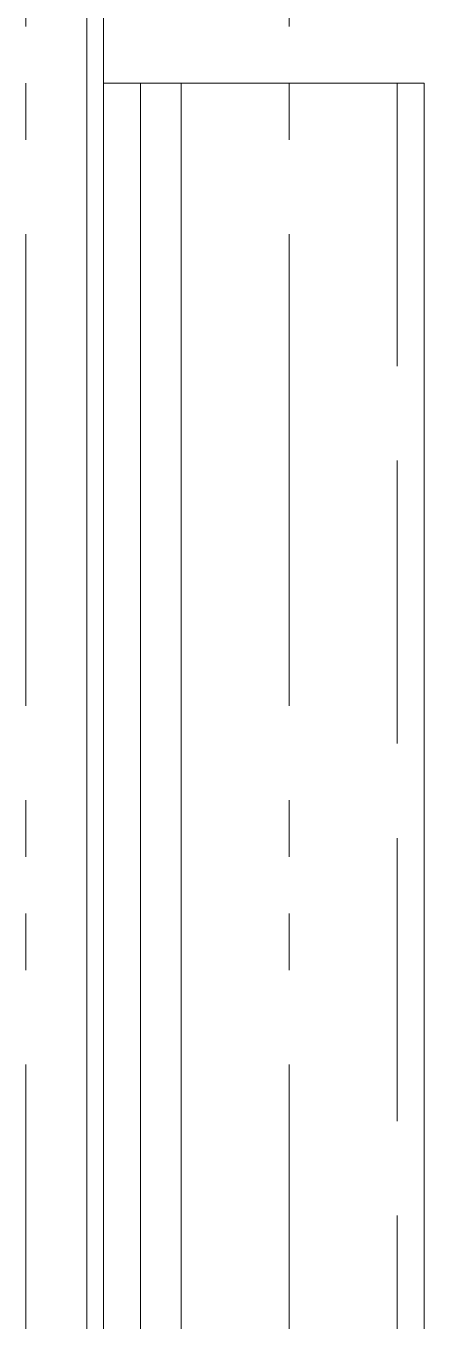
# Model space of a CAD drawing. Units: millimetres at full size. Extents: x -22551 to 92397, y -19340 to 14894.
# Drawn here: x 18962 to 19257, y 96 to 1057 of the extents above; entities that cross this region are included whole.
import ezdxf

# ---------------------------------------------------------------- set-up
doc = ezdxf.new("R2010")
doc.units = ezdxf.units.MM
doc.header["$LTSCALE"] = 70
doc.linetypes.add('DASHED3', pattern=[4, 3, -1])
doc.linetypes.add('DOUBLE_CHAIN1', pattern=[8.8, 5, -1, 0.6, -0.6, 0.6, -1])
doc.layers.add('2-0_通芯', color=7, linetype='Continuous', lineweight=15)

# ---------------------------------------------------------------- blocks, each defined once
blk = doc.blocks.new('グループ部品-125')
at = {"layer": '2-0_通芯', "linetype": 'DOUBLE_CHAIN1'}
for p, q in [((18961.61, 11374.3), (18961.61, -8577.78)), ((19156.61, 11374.3), (19156.61, -7111.67))]:
    blk.add_line(p, q, dxfattribs=at)
at = {"layer": '2-0_通芯'}
for p, q in [((19006.61, 2589.3), (19006.61, 9.3)), ((19019.11, 1064.3), (19019.11, 9.3)), ((19256.61, 1014.3), (19019.11, 1014.3)), ((19046.61, 1014.3), (19046.61, 24.3)), ((19076.61, 1014.3), (19076.61, 24.3)), ((19256.61, 1014.3), (19256.61, -15.7))]:
    blk.add_line(p, q, dxfattribs=at)
at = {"layer": '2-0_通芯', "linetype": 'DASHED3'}
blk.add_line((19236.61, 1014.3), (19236.61, -15.7), dxfattribs=at)

msp = doc.modelspace()

# ---------------------------------------------------------------- block references
at = {"layer": '2-0_通芯'}
msp.add_blockref('グループ部品-125', (0, 0), dxfattribs=at)

doc.saveas('drawing.dxf')
